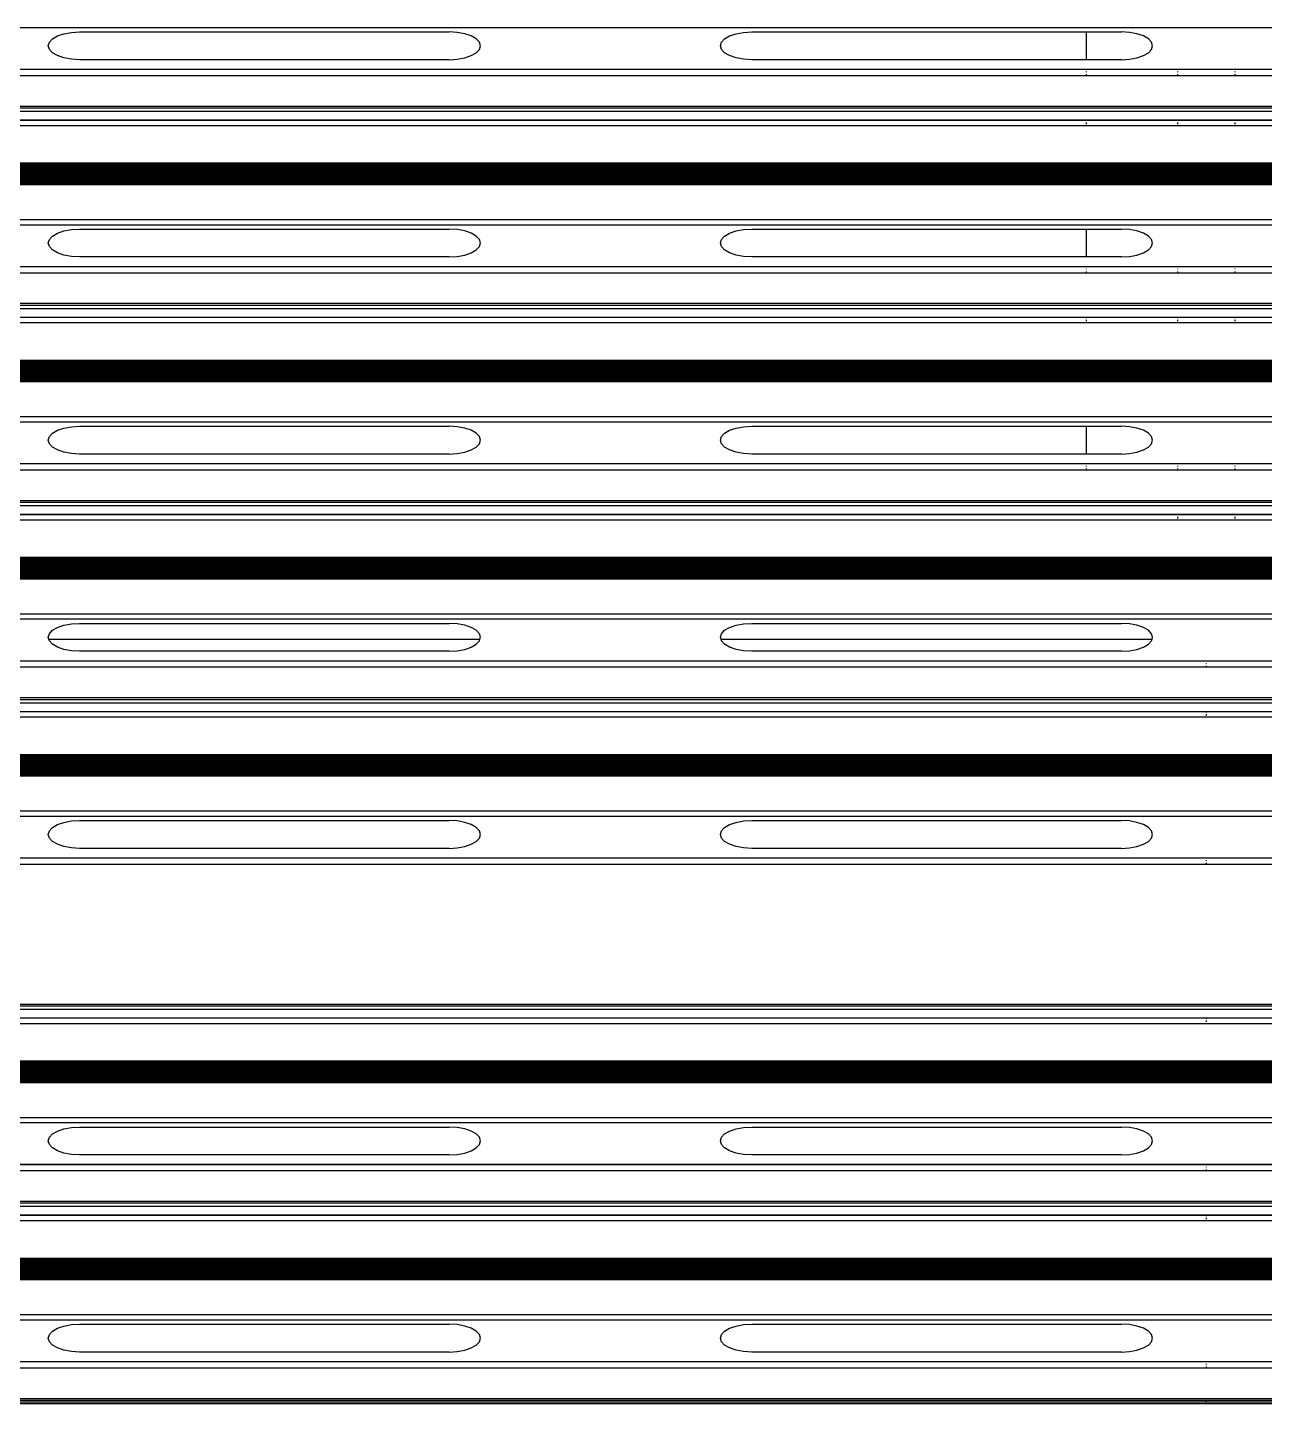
# Model space of a CAD drawing. Header units: inches. Extents: x 442278 to 842836, y -356313 to 59457.
# Drawn here: x 480616 to 481295, y 1981 to 2737 of the extents above; entities that cross this region are included whole.
import ezdxf

# ---------------------------------------------------------------- set-up
doc = ezdxf.new("R2010")
doc.units = ezdxf.units.IN
doc.header["$LTSCALE"] = 250
doc.header["$MEASUREMENT"] = 0

msp = doc.modelspace()

# ---------------------------------------------------------------- linework, layer by layer
for p, q in [((479538.53, 2736.71), (482988.53, 2736.71)), ((480636.43, 2733.29), (480640.56, 2734.05)), ((480640.56, 2734.05), (480645, 2734.31)), ((480645, 2734.31), (480847.9, 2734.31)), ((480852.33, 2734.05), (480847.9, 2734.31)), ((480856.46, 2733.29), (480852.33, 2734.05)), ((481005.34, 2733.29), (481009.47, 2734.05)), ((481009.47, 2734.05), (481013.91, 2734.31)), ((481013.91, 2734.31), (481197.67, 2734.31)), ((481197.67, 2719.01), (481197.67, 2734.31)), ((481197.67, 2734.31), (481216.81, 2734.31)), ((481221.24, 2734.05), (481216.81, 2734.31)), ((481225.37, 2733.29), (481221.24, 2734.05)), ((480627.87, 2726.66), (480628.45, 2728.64)), ((480628.45, 2724.68), (480627.87, 2726.66)), ((480628.45, 2728.64), (480630.16, 2730.49)), ((480630.16, 2730.49), (480632.88, 2732.07)), ((480632.88, 2732.07), (480636.43, 2733.29)), ((480860.01, 2732.07), (480856.46, 2733.29)), ((480862.73, 2730.49), (480860.01, 2732.07)), ((480864.44, 2728.64), (480862.73, 2730.49)), ((480865.02, 2726.66), (480864.44, 2728.64)), ((480864.44, 2724.68), (480865.02, 2726.66)), ((480996.78, 2726.66), (480997.36, 2728.64)), ((480997.36, 2724.68), (480996.78, 2726.66)), ((480997.36, 2728.64), (480999.07, 2730.49)), ((480999.07, 2730.49), (481001.8, 2732.07)), ((481001.8, 2732.07), (481005.34, 2733.29)), ((481228.92, 2732.07), (481225.37, 2733.29)), ((481231.64, 2730.49), (481228.92, 2732.07)), ((481233.35, 2728.64), (481231.64, 2730.49)), ((481233.94, 2726.66), (481233.35, 2728.64)), ((481233.35, 2724.68), (481233.94, 2726.66)), ((480630.16, 2722.84), (480628.45, 2724.68)), ((480632.88, 2721.26), (480630.16, 2722.84)), ((480636.43, 2720.04), (480632.88, 2721.26)), ((480640.56, 2719.28), (480636.43, 2720.04)), ((480645, 2719.01), (480640.56, 2719.28)), ((480847.9, 2719.01), (480645, 2719.01)), ((480847.9, 2719.01), (480852.33, 2719.28)), ((480852.33, 2719.28), (480856.46, 2720.04)), ((480856.46, 2720.04), (480860.01, 2721.26)), ((480860.01, 2721.26), (480862.73, 2722.84)), ((480862.73, 2722.84), (480864.44, 2724.68)), ((480999.07, 2722.84), (480997.36, 2724.68)), ((481001.8, 2721.26), (480999.07, 2722.84)), ((481005.34, 2720.04), (481001.8, 2721.26)), ((481009.47, 2719.28), (481005.34, 2720.04)), ((481013.91, 2719.01), (481009.47, 2719.28)), ((481197.67, 2719.01), (481013.91, 2719.01)), ((481216.81, 2719.01), (481197.67, 2719.01)), ((481216.81, 2719.01), (481221.24, 2719.28)), ((481221.24, 2719.28), (481225.37, 2720.04)), ((481225.37, 2720.04), (481228.92, 2721.26)), ((481228.92, 2721.26), (481231.64, 2722.84)), ((481231.64, 2722.84), (481233.35, 2724.68)), ((479620.08, 2713.83), (481197.67, 2713.83)), ((479620.08, 2713.76), (481197.67, 2713.76)), ((481197.67, 2713.76), (481197.67, 2713.83)), ((481197.67, 2713.83), (481247.85, 2713.83)), ((481197.67, 2713.5), (481197.67, 2713.76)), ((481197.67, 2713.76), (481247.85, 2713.76)), ((481197.67, 2712.21), (481197.67, 2712.52)), ((481247.85, 2713.76), (481247.85, 2713.83)), ((481247.85, 2713.83), (481279.22, 2713.83)), ((481247.85, 2713.5), (481247.85, 2713.76)), ((481247.85, 2713.76), (481279.22, 2713.76)), ((481247.85, 2712.21), (481247.85, 2712.52)), ((481279.22, 2713.76), (481279.22, 2713.83)), ((481279.22, 2713.83), (481329.4, 2713.83)), ((481279.22, 2713.5), (481279.22, 2713.76)), ((481279.22, 2713.76), (481329.4, 2713.76)), ((481279.22, 2712.21), (481279.22, 2712.52)), ((479620.08, 2710.36), (481197.67, 2710.36)), ((481197.67, 2710.36), (481197.67, 2711.07)), ((481197.67, 2710.36), (481247.85, 2710.36)), ((481247.85, 2710.36), (481247.85, 2711.07)), ((481247.85, 2710.36), (481279.22, 2710.36)), ((481279.22, 2710.36), (481279.22, 2711.07)), ((481279.22, 2710.36), (481329.4, 2710.36)), ((479538.53, 2693.56), (482988.53, 2693.56)), ((479538.53, 2692.61), (482988.53, 2692.61)), ((479538.53, 2690.78), (482988.53, 2690.78)), ((479538.53, 2682.95), (482988.53, 2682.95)), ((479620.08, 2686.03), (481197.67, 2686.03)), ((479620.08, 2685.94), (481197.67, 2685.94)), ((481197.67, 2685.94), (481197.67, 2686.03)), ((481197.67, 2686.03), (481247.85, 2686.03)), ((481197.67, 2685.41), (481197.67, 2685.94)), ((481197.67, 2685.94), (481247.85, 2685.94)), ((481197.67, 2683.74), (481197.67, 2684.53)), ((481247.85, 2685.94), (481247.85, 2686.03)), ((481247.85, 2686.03), (481279.22, 2686.03)), ((481247.85, 2685.41), (481247.85, 2685.94)), ((481247.85, 2685.94), (481279.22, 2685.94)), ((481247.85, 2683.74), (481247.85, 2684.53)), ((481279.22, 2685.94), (481279.22, 2686.03)), ((481279.22, 2686.03), (481329.4, 2686.03)), ((481279.22, 2685.41), (481279.22, 2685.94)), ((481279.22, 2685.94), (481329.4, 2685.94)), ((481279.22, 2683.74), (481279.22, 2684.53)), ((479538.53, 2661.18), (482988.53, 2661.18)), ((479538.53, 2660.59), (482988.53, 2660.59)), ((479538.53, 2660), (482988.53, 2660)), ((479620.08, 2662.35), (481197.67, 2662.35)), ((479620.08, 2661.81), (481197.67, 2661.81)), ((479620.08, 2661.76), (481197.67, 2661.76)), ((479620.08, 2659.41), (481197.67, 2659.41)), ((479620.08, 2658.87), (481197.67, 2658.87)), ((479620.08, 2658.82), (481197.67, 2658.82)), ((481197.67, 2661.81), (481197.67, 2662.35)), ((481197.67, 2662.35), (481247.85, 2662.35)), ((481197.67, 2661.76), (481197.67, 2661.81)), ((481197.67, 2661.81), (481247.85, 2661.81)), ((481197.67, 2661.76), (481247.85, 2661.76)), ((481197.67, 2658.87), (481197.67, 2659.41)), ((481197.67, 2659.41), (481247.85, 2659.41)), ((481197.67, 2658.82), (481197.67, 2658.87)), ((481197.67, 2658.87), (481247.85, 2658.87)), ((481197.67, 2658.82), (481247.85, 2658.82)), ((481247.85, 2661.81), (481247.85, 2662.35)), ((481247.85, 2662.35), (481279.22, 2662.35)), ((481247.85, 2661.76), (481247.85, 2661.81)), ((481247.85, 2661.81), (481279.22, 2661.81)), ((481247.85, 2661.76), (481279.22, 2661.76)), ((481247.85, 2658.87), (481247.85, 2659.41)), ((481247.85, 2659.41), (481279.22, 2659.41)), ((481247.85, 2658.82), (481247.85, 2658.87)), ((481247.85, 2658.87), (481279.22, 2658.87)), ((481247.85, 2658.82), (481279.22, 2658.82)), ((481279.22, 2661.81), (481279.22, 2662.35)), ((481279.22, 2662.35), (481329.4, 2662.35)), ((481279.22, 2661.76), (481279.22, 2661.81)), ((481279.22, 2661.81), (481329.4, 2661.81)), ((481279.22, 2661.76), (481329.4, 2661.76)), ((481279.22, 2658.87), (481279.22, 2659.41)), ((481279.22, 2659.41), (481329.4, 2659.41)), ((481279.22, 2658.82), (481279.22, 2658.87)), ((481279.22, 2658.87), (481329.4, 2658.87)), ((481279.22, 2658.82), (481329.4, 2658.82)), ((479538.53, 2658.23), (482988.53, 2658.23)), ((479538.53, 2657.65), (482988.53, 2657.65)), ((479538.53, 2657.06), (482988.53, 2657.06)), ((479538.53, 2656.47), (482988.53, 2656.47)), ((479538.53, 2655.88), (482988.53, 2655.88)), ((479538.53, 2655.29), (482988.53, 2655.29)), ((479538.53, 2653.53), (482988.53, 2653.53)), ((479538.53, 2651.76), (482988.53, 2651.76)), ((479538.53, 2651.17), (482988.53, 2651.17)), ((479620.08, 2654.7), (481197.67, 2654.7)), ((479620.08, 2654.16), (481197.67, 2654.16)), ((479620.08, 2654.11), (481197.67, 2654.11)), ((479620.08, 2652.94), (481197.67, 2652.94)), ((479620.08, 2652.4), (481197.67, 2652.4)), ((479620.08, 2652.35), (481197.67, 2652.35)), ((481197.67, 2654.16), (481197.67, 2654.7)), ((481197.67, 2654.7), (481247.85, 2654.7)), ((481197.67, 2654.11), (481197.67, 2654.16)), ((481197.67, 2654.16), (481247.85, 2654.16)), ((481197.67, 2654.11), (481247.85, 2654.11)), ((481197.67, 2652.4), (481197.67, 2652.94)), ((481197.67, 2652.94), (481247.85, 2652.94)), ((481197.67, 2652.35), (481197.67, 2652.4)), ((481197.67, 2652.4), (481247.85, 2652.4)), ((481197.67, 2652.35), (481247.85, 2652.35)), ((481247.85, 2654.16), (481247.85, 2654.7)), ((481247.85, 2654.7), (481279.22, 2654.7)), ((481247.85, 2654.11), (481247.85, 2654.16)), ((481247.85, 2654.16), (481279.22, 2654.16)), ((481247.85, 2654.11), (481279.22, 2654.11)), ((481247.85, 2652.4), (481247.85, 2652.94)), ((481247.85, 2652.94), (481279.22, 2652.94)), ((481247.85, 2652.35), (481247.85, 2652.4)), ((481247.85, 2652.4), (481279.22, 2652.4)), ((481247.85, 2652.35), (481279.22, 2652.35)), ((481279.22, 2654.16), (481279.22, 2654.7)), ((481279.22, 2654.7), (481329.4, 2654.7)), ((481279.22, 2654.11), (481279.22, 2654.16)), ((481279.22, 2654.16), (481329.4, 2654.16)), ((481279.22, 2654.11), (481329.4, 2654.11)), ((481279.22, 2652.4), (481279.22, 2652.94)), ((481279.22, 2652.94), (481329.4, 2652.94)), ((481279.22, 2652.35), (481279.22, 2652.4)), ((481279.22, 2652.4), (481329.4, 2652.4)), ((481279.22, 2652.35), (481329.4, 2652.35)), ((479538.53, 2650.58), (482988.53, 2650.58)), ((479538.53, 2631.39), (482988.53, 2631.39)), ((479538.53, 2628.49), (482988.53, 2628.49)), ((480628.45, 2620.43), (480630.16, 2622.27)), ((480630.16, 2622.27), (480632.88, 2623.86)), ((480632.88, 2623.86), (480636.43, 2625.07)), ((480636.43, 2625.07), (480640.56, 2625.84)), ((480640.56, 2625.84), (480645, 2626.1)), ((480645, 2626.1), (480847.9, 2626.1)), ((480852.33, 2625.84), (480847.9, 2626.1)), ((480856.46, 2625.07), (480852.33, 2625.84)), ((480860.01, 2623.86), (480856.46, 2625.07)), ((480862.73, 2622.27), (480860.01, 2623.86)), ((480864.44, 2620.43), (480862.73, 2622.27)), ((480997.36, 2620.43), (480999.07, 2622.27)), ((480999.07, 2622.27), (481001.8, 2623.86)), ((481001.8, 2623.86), (481005.34, 2625.07)), ((481005.34, 2625.07), (481009.47, 2625.84)), ((481009.47, 2625.84), (481013.91, 2626.1)), ((481013.91, 2626.1), (481197.67, 2626.1)), ((481197.67, 2610.8), (481197.67, 2626.1)), ((481197.67, 2626.1), (481216.81, 2626.1)), ((481221.24, 2625.84), (481216.81, 2626.1)), ((481225.37, 2625.07), (481221.24, 2625.84)), ((481228.92, 2623.86), (481225.37, 2625.07)), ((481231.64, 2622.27), (481228.92, 2623.86)), ((481233.35, 2620.43), (481231.64, 2622.27)), ((480627.87, 2618.45), (480628.45, 2620.43)), ((480628.45, 2616.47), (480627.87, 2618.45)), ((480630.16, 2614.62), (480628.45, 2616.47)), ((480632.88, 2613.04), (480630.16, 2614.62)), ((480860.01, 2613.04), (480862.73, 2614.62)), ((480862.73, 2614.62), (480864.44, 2616.47)), ((480865.02, 2618.45), (480864.44, 2620.43)), ((480864.44, 2616.47), (480865.02, 2618.45)), ((480996.78, 2618.45), (480997.36, 2620.43)), ((480997.36, 2616.47), (480996.78, 2618.45)), ((480999.07, 2614.62), (480997.36, 2616.47)), ((481001.8, 2613.04), (480999.07, 2614.62)), ((481228.92, 2613.04), (481231.64, 2614.62)), ((481231.64, 2614.62), (481233.35, 2616.47)), ((481233.94, 2618.45), (481233.35, 2620.43)), ((481233.35, 2616.47), (481233.94, 2618.45)), ((479620.08, 2605.61), (481197.67, 2605.61)), ((480636.43, 2611.82), (480632.88, 2613.04)), ((480640.56, 2611.06), (480636.43, 2611.82)), ((480645, 2610.8), (480640.56, 2611.06)), ((480847.9, 2610.8), (480645, 2610.8)), ((480847.9, 2610.8), (480852.33, 2611.06)), ((480852.33, 2611.06), (480856.46, 2611.82)), ((480856.46, 2611.82), (480860.01, 2613.04)), ((481005.34, 2611.82), (481001.8, 2613.04)), ((481009.47, 2611.06), (481005.34, 2611.82)), ((481013.91, 2610.8), (481009.47, 2611.06)), ((481197.67, 2610.8), (481013.91, 2610.8)), ((481216.81, 2610.8), (481197.67, 2610.8)), ((481197.67, 2605.54), (481197.67, 2605.61)), ((481197.67, 2605.61), (481247.85, 2605.61)), ((481216.81, 2610.8), (481221.24, 2611.06)), ((481221.24, 2611.06), (481225.37, 2611.82)), ((481225.37, 2611.82), (481228.92, 2613.04)), ((481247.85, 2605.54), (481247.85, 2605.61)), ((481247.85, 2605.61), (481279.22, 2605.61)), ((481279.22, 2605.54), (481279.22, 2605.61)), ((481279.22, 2605.61), (481329.4, 2605.61)), ((479620.08, 2605.54), (481197.67, 2605.54)), ((479620.08, 2602.15), (481197.67, 2602.15)), ((481197.67, 2605.28), (481197.67, 2605.54)), ((481197.67, 2605.54), (481247.85, 2605.54)), ((481197.67, 2603.99), (481197.67, 2604.3)), ((481197.67, 2602.15), (481197.67, 2602.85)), ((481197.67, 2602.15), (481247.85, 2602.15)), ((481247.85, 2605.28), (481247.85, 2605.54)), ((481247.85, 2605.54), (481279.22, 2605.54)), ((481247.85, 2603.99), (481247.85, 2604.3)), ((481247.85, 2602.15), (481247.85, 2602.85)), ((481247.85, 2602.15), (481279.22, 2602.15)), ((481279.22, 2605.28), (481279.22, 2605.54)), ((481279.22, 2605.54), (481329.4, 2605.54)), ((481279.22, 2603.99), (481279.22, 2604.3)), ((481279.22, 2602.15), (481279.22, 2602.85)), ((481279.22, 2602.15), (481329.4, 2602.15)), ((479538.53, 2585.34), (482988.53, 2585.34)), ((479538.53, 2584.4), (482988.53, 2584.4)), ((479538.53, 2582.56), (482988.53, 2582.56)), ((479620.08, 2577.81), (481197.67, 2577.81)), ((479620.08, 2577.72), (481197.67, 2577.72)), ((481197.67, 2577.72), (481197.67, 2577.81)), ((481197.67, 2577.81), (481247.85, 2577.81)), ((481197.67, 2577.19), (481197.67, 2577.72)), ((481197.67, 2577.72), (481247.85, 2577.72)), ((481197.67, 2575.53), (481197.67, 2576.31)), ((481247.85, 2577.72), (481247.85, 2577.81)), ((481247.85, 2577.81), (481279.22, 2577.81)), ((481247.85, 2577.19), (481247.85, 2577.72)), ((481247.85, 2577.72), (481279.22, 2577.72)), ((481247.85, 2575.53), (481247.85, 2576.31)), ((481279.22, 2577.72), (481279.22, 2577.81)), ((481279.22, 2577.81), (481329.4, 2577.81)), ((481279.22, 2577.19), (481279.22, 2577.72)), ((481279.22, 2577.72), (481329.4, 2577.72)), ((481279.22, 2575.53), (481279.22, 2576.31)), ((479538.53, 2574.73), (482988.53, 2574.73)), ((479538.53, 2552.96), (482988.53, 2552.96)), ((479620.08, 2554.14), (481197.67, 2554.14)), ((479620.08, 2553.6), (481197.67, 2553.6)), ((479620.08, 2553.55), (481197.67, 2553.55)), ((481197.67, 2553.6), (481197.67, 2554.14)), ((481197.67, 2554.14), (481247.85, 2554.14)), ((481197.67, 2553.55), (481197.67, 2553.6)), ((481197.67, 2553.6), (481247.85, 2553.6)), ((481197.67, 2553.55), (481247.85, 2553.55)), ((481247.85, 2553.6), (481247.85, 2554.14)), ((481247.85, 2554.14), (481279.22, 2554.14)), ((481247.85, 2553.55), (481247.85, 2553.6)), ((481247.85, 2553.6), (481279.22, 2553.6)), ((481247.85, 2553.55), (481279.22, 2553.55)), ((481279.22, 2553.6), (481279.22, 2554.14)), ((481279.22, 2554.14), (481329.4, 2554.14)), ((481279.22, 2553.55), (481279.22, 2553.6)), ((481279.22, 2553.6), (481329.4, 2553.6)), ((481279.22, 2553.55), (481329.4, 2553.55)), ((479538.53, 2552.37), (482988.53, 2552.37)), ((479538.53, 2551.78), (482988.53, 2551.78)), ((479538.53, 2550.02), (482988.53, 2550.02)), ((479538.53, 2549.43), (482988.53, 2549.43)), ((479538.53, 2548.84), (482988.53, 2548.84)), ((479538.53, 2548.25), (482988.53, 2548.25)), ((479538.53, 2547.66), (482988.53, 2547.66)), ((479538.53, 2547.08), (482988.53, 2547.08)), ((479538.53, 2545.31), (482988.53, 2545.31)), ((479620.08, 2551.19), (481197.67, 2551.19)), ((479620.08, 2550.66), (481197.67, 2550.66)), ((479620.08, 2550.61), (481197.67, 2550.61)), ((479620.08, 2546.49), (481197.67, 2546.49)), ((479620.08, 2545.95), (481197.67, 2545.95)), ((479620.08, 2545.9), (481197.67, 2545.9)), ((481197.67, 2550.66), (481197.67, 2551.19)), ((481197.67, 2551.19), (481247.85, 2551.19)), ((481197.67, 2550.61), (481197.67, 2550.66)), ((481197.67, 2550.66), (481247.85, 2550.66)), ((481197.67, 2550.61), (481247.85, 2550.61)), ((481197.67, 2545.95), (481197.67, 2546.49)), ((481197.67, 2546.49), (481247.85, 2546.49)), ((481197.67, 2545.9), (481197.67, 2545.95)), ((481197.67, 2545.95), (481247.85, 2545.95)), ((481197.67, 2545.9), (481247.85, 2545.9)), ((481247.85, 2550.66), (481247.85, 2551.19)), ((481247.85, 2551.19), (481279.22, 2551.19)), ((481247.85, 2550.61), (481247.85, 2550.66)), ((481247.85, 2550.66), (481279.22, 2550.66)), ((481247.85, 2550.61), (481279.22, 2550.61)), ((481247.85, 2545.95), (481247.85, 2546.49)), ((481247.85, 2546.49), (481279.22, 2546.49)), ((481247.85, 2545.9), (481247.85, 2545.95)), ((481247.85, 2545.95), (481279.22, 2545.95)), ((481247.85, 2545.9), (481279.22, 2545.9)), ((481279.22, 2550.66), (481279.22, 2551.19)), ((481279.22, 2551.19), (481329.4, 2551.19)), ((481279.22, 2550.61), (481279.22, 2550.66)), ((481279.22, 2550.66), (481329.4, 2550.66)), ((481279.22, 2550.61), (481329.4, 2550.61)), ((481279.22, 2545.95), (481279.22, 2546.49)), ((481279.22, 2546.49), (481329.4, 2546.49)), ((481279.22, 2545.9), (481279.22, 2545.95)), ((481279.22, 2545.95), (481329.4, 2545.95)), ((481279.22, 2545.9), (481329.4, 2545.9)), ((479538.53, 2543.54), (482988.53, 2543.54)), ((479538.53, 2542.96), (482988.53, 2542.96)), ((479538.53, 2542.37), (482988.53, 2542.37)), ((479620.08, 2544.72), (481197.67, 2544.72)), ((479620.08, 2544.18), (481197.67, 2544.18)), ((479620.08, 2544.13), (481197.67, 2544.13)), ((481197.67, 2544.18), (481197.67, 2544.72)), ((481197.67, 2544.72), (481247.85, 2544.72)), ((481197.67, 2544.13), (481197.67, 2544.18)), ((481197.67, 2544.18), (481247.85, 2544.18)), ((481197.67, 2544.13), (481247.85, 2544.13)), ((481247.85, 2544.18), (481247.85, 2544.72)), ((481247.85, 2544.72), (481279.22, 2544.72)), ((481247.85, 2544.13), (481247.85, 2544.18)), ((481247.85, 2544.18), (481279.22, 2544.18)), ((481247.85, 2544.13), (481279.22, 2544.13)), ((481279.22, 2544.18), (481279.22, 2544.72)), ((481279.22, 2544.72), (481329.4, 2544.72)), ((481279.22, 2544.13), (481279.22, 2544.18)), ((481279.22, 2544.18), (481329.4, 2544.18)), ((481279.22, 2544.13), (481329.4, 2544.13)), ((479538.53, 2523.17), (482988.53, 2523.17)), ((479538.53, 2520.28), (482988.53, 2520.28)), ((480630.16, 2514.06), (480632.88, 2515.64)), ((480632.88, 2515.64), (480636.43, 2516.86)), ((480636.43, 2516.86), (480640.56, 2517.62)), ((480640.56, 2517.62), (480645, 2517.88)), ((480645, 2517.88), (480847.9, 2517.88)), ((480852.33, 2517.62), (480847.9, 2517.88)), ((480856.46, 2516.86), (480852.33, 2517.62)), ((480860.01, 2515.64), (480856.46, 2516.86)), ((480862.73, 2514.06), (480860.01, 2515.64)), ((480999.07, 2514.06), (481001.8, 2515.64)), ((481001.8, 2515.64), (481005.34, 2516.86)), ((481005.34, 2516.86), (481009.47, 2517.62)), ((481009.47, 2517.62), (481013.91, 2517.88)), ((481013.91, 2517.88), (481197.67, 2517.88)), ((481197.67, 2502.58), (481197.67, 2517.88)), ((481197.67, 2517.88), (481216.81, 2517.88)), ((481221.24, 2517.62), (481216.81, 2517.88)), ((481225.37, 2516.86), (481221.24, 2517.62)), ((481228.92, 2515.64), (481225.37, 2516.86)), ((481231.64, 2514.06), (481228.92, 2515.64)), ((480627.87, 2510.23), (480628.45, 2512.21)), ((480628.45, 2508.25), (480627.87, 2510.23)), ((480628.45, 2512.21), (480630.16, 2514.06)), ((480630.16, 2506.41), (480628.45, 2508.25)), ((480864.44, 2512.21), (480862.73, 2514.06)), ((480862.73, 2506.41), (480864.44, 2508.25)), ((480865.02, 2510.23), (480864.44, 2512.21)), ((480864.44, 2508.25), (480865.02, 2510.23)), ((480996.78, 2510.23), (480997.36, 2512.21)), ((480997.36, 2508.25), (480996.78, 2510.23)), ((480997.36, 2512.21), (480999.07, 2514.06)), ((480999.07, 2506.41), (480997.36, 2508.25)), ((481233.35, 2512.21), (481231.64, 2514.06)), ((481231.64, 2506.41), (481233.35, 2508.25)), ((481233.94, 2510.23), (481233.35, 2512.21)), ((481233.35, 2508.25), (481233.94, 2510.23)), ((480632.88, 2504.82), (480630.16, 2506.41)), ((480636.43, 2503.61), (480632.88, 2504.82)), ((480640.56, 2502.84), (480636.43, 2503.61)), ((480645, 2502.58), (480640.56, 2502.84)), ((480847.9, 2502.58), (480645, 2502.58)), ((480847.9, 2502.58), (480852.33, 2502.84)), ((480852.33, 2502.84), (480856.46, 2503.61)), ((480856.46, 2503.61), (480860.01, 2504.82)), ((480860.01, 2504.82), (480862.73, 2506.41)), ((481001.8, 2504.82), (480999.07, 2506.41)), ((481005.34, 2503.61), (481001.8, 2504.82)), ((481009.47, 2502.84), (481005.34, 2503.61)), ((481013.91, 2502.58), (481009.47, 2502.84)), ((481197.67, 2502.58), (481013.91, 2502.58)), ((481216.81, 2502.58), (481197.67, 2502.58)), ((481216.81, 2502.58), (481221.24, 2502.84)), ((481221.24, 2502.84), (481225.37, 2503.61)), ((481225.37, 2503.61), (481228.92, 2504.82)), ((481228.92, 2504.82), (481231.64, 2506.41)), ((479620.08, 2497.4), (481197.67, 2497.4)), ((479620.08, 2497.32), (481197.67, 2497.32)), ((479620.08, 2493.93), (481197.67, 2493.93)), ((481197.67, 2497.32), (481197.67, 2497.4)), ((481197.67, 2497.4), (481247.85, 2497.4)), ((481197.67, 2497.06), (481197.67, 2497.32)), ((481197.67, 2497.32), (481247.85, 2497.32)), ((481197.67, 2495.77), (481197.67, 2496.09)), ((481197.67, 2493.93), (481197.67, 2494.63)), ((481197.67, 2493.93), (481247.85, 2493.93)), ((481247.85, 2497.32), (481247.85, 2497.4)), ((481247.85, 2497.4), (481279.22, 2497.4)), ((481247.85, 2497.06), (481247.85, 2497.32)), ((481247.85, 2497.32), (481279.22, 2497.32)), ((481247.85, 2495.77), (481247.85, 2496.09)), ((481247.85, 2493.93), (481247.85, 2494.63)), ((481247.85, 2493.93), (481279.22, 2493.93)), ((481279.22, 2497.32), (481279.22, 2497.4)), ((481279.22, 2497.4), (481329.4, 2497.4)), ((481279.22, 2497.06), (481279.22, 2497.32)), ((481279.22, 2497.32), (481329.4, 2497.32)), ((481279.22, 2495.77), (481279.22, 2496.09)), ((481279.22, 2493.93), (481279.22, 2494.63)), ((481279.22, 2493.93), (481329.4, 2493.93)), ((479538.53, 2477.13), (482988.53, 2477.13)), ((479538.53, 2476.18), (482988.53, 2476.18)), ((479538.53, 2474.34), (482988.53, 2474.34)), ((479538.53, 2466.51), (482988.53, 2466.51)), ((479569.9, 2469.59), (481247.85, 2469.59)), ((479569.9, 2469.5), (481247.85, 2469.5)), ((481247.85, 2469.5), (481247.85, 2469.59)), ((481247.85, 2469.59), (481279.22, 2469.59)), ((481247.85, 2468.98), (481247.85, 2469.5)), ((481247.85, 2469.5), (481279.22, 2469.5)), ((481247.85, 2467.31), (481247.85, 2468.09)), ((481279.22, 2469.5), (481279.22, 2469.59)), ((481279.22, 2469.59), (482957.17, 2469.59)), ((481279.22, 2468.98), (481279.22, 2469.5)), ((481279.22, 2469.5), (482957.17, 2469.5)), ((481279.22, 2467.31), (481279.22, 2468.09)), ((479538.53, 2444.74), (482988.53, 2444.74)), ((479538.53, 2444.15), (482988.53, 2444.15)), ((479538.53, 2443.57), (482988.53, 2443.57)), ((479538.53, 2441.8), (482988.53, 2441.8)), ((479538.53, 2441.21), (482988.53, 2441.21)), ((479538.53, 2440.62), (482988.53, 2440.62)), ((479538.53, 2440.04), (482988.53, 2440.04)), ((479538.53, 2439.45), (482988.53, 2439.45)), ((479569.9, 2445.92), (481247.85, 2445.92)), ((479569.9, 2445.38), (481247.85, 2445.38)), ((479569.9, 2445.33), (481247.85, 2445.33)), ((479569.9, 2442.98), (481247.85, 2442.98)), ((479569.9, 2442.44), (481247.85, 2442.44)), ((479569.9, 2442.39), (481247.85, 2442.39)), ((481247.85, 2445.38), (481247.85, 2445.92)), ((481247.85, 2445.92), (481279.22, 2445.92)), ((481247.85, 2445.33), (481247.85, 2445.38)), ((481247.85, 2445.38), (481279.22, 2445.38)), ((481247.85, 2445.33), (481279.22, 2445.33)), ((481247.85, 2442.44), (481247.85, 2442.98)), ((481247.85, 2442.98), (481279.22, 2442.98)), ((481247.85, 2442.39), (481247.85, 2442.44)), ((481247.85, 2442.44), (481279.22, 2442.44)), ((481247.85, 2442.39), (481279.22, 2442.39)), ((481279.22, 2445.38), (481279.22, 2445.92)), ((481279.22, 2445.92), (482957.17, 2445.92)), ((481279.22, 2445.33), (481279.22, 2445.38)), ((481279.22, 2445.38), (482957.17, 2445.38)), ((481279.22, 2445.33), (482957.17, 2445.33)), ((481279.22, 2442.44), (481279.22, 2442.98)), ((481279.22, 2442.98), (482957.17, 2442.98)), ((481279.22, 2442.39), (481279.22, 2442.44)), ((481279.22, 2442.44), (482957.17, 2442.44)), ((481279.22, 2442.39), (482957.17, 2442.39)), ((479538.53, 2438.86), (482988.53, 2438.86)), ((479538.53, 2437.09), (482988.53, 2437.09)), ((479538.53, 2435.33), (482988.53, 2435.33)), ((479538.53, 2434.74), (482988.53, 2434.74)), ((479538.53, 2434.15), (482988.53, 2434.15)), ((479569.9, 2438.27), (481247.85, 2438.27)), ((479569.9, 2437.73), (481247.85, 2437.73)), ((479569.9, 2437.68), (481247.85, 2437.68)), ((479569.9, 2436.5), (481247.85, 2436.5)), ((479569.9, 2435.97), (481247.85, 2435.97)), ((479569.9, 2435.92), (481247.85, 2435.92)), ((481247.85, 2437.73), (481247.85, 2438.27)), ((481247.85, 2438.27), (481279.22, 2438.27)), ((481247.85, 2437.68), (481247.85, 2437.73)), ((481247.85, 2437.73), (481279.22, 2437.73)), ((481247.85, 2437.68), (481279.22, 2437.68)), ((481247.85, 2435.97), (481247.85, 2436.5)), ((481247.85, 2436.5), (481279.22, 2436.5)), ((481247.85, 2435.92), (481247.85, 2435.97)), ((481247.85, 2435.97), (481279.22, 2435.97)), ((481247.85, 2435.92), (481279.22, 2435.92)), ((481279.22, 2437.73), (481279.22, 2438.27)), ((481279.22, 2438.27), (482957.17, 2438.27)), ((481279.22, 2437.68), (481279.22, 2437.73)), ((481279.22, 2437.73), (482957.17, 2437.73)), ((481279.22, 2437.68), (482957.17, 2437.68)), ((481279.22, 2435.97), (481279.22, 2436.5)), ((481279.22, 2436.5), (482957.17, 2436.5)), ((481279.22, 2435.92), (481279.22, 2435.97)), ((481279.22, 2435.97), (482957.17, 2435.97)), ((481279.22, 2435.92), (482957.17, 2435.92)), ((479538.53, 2414.95), (482988.53, 2414.95)), ((479538.53, 2412.06), (482988.53, 2412.06)), ((480636.43, 2408.64), (480640.56, 2409.4)), ((480640.56, 2409.4), (480645, 2409.67)), ((480645, 2409.67), (480847.9, 2409.67)), ((480852.33, 2409.4), (480847.9, 2409.67)), ((480856.46, 2408.64), (480852.33, 2409.4)), ((481005.34, 2408.64), (481009.47, 2409.4)), ((481009.47, 2409.4), (481013.91, 2409.67)), ((481013.91, 2409.67), (481216.81, 2409.67)), ((481221.24, 2409.4), (481216.81, 2409.67)), ((481225.37, 2408.64), (481221.24, 2409.4)), ((480627.87, 2402.02), (480628.45, 2404)), ((480628.19, 2400.92), (480627.87, 2402.02)), ((480628.45, 2404), (480630.16, 2405.84)), ((480630.16, 2405.84), (480632.88, 2407.42)), ((480632.88, 2407.42), (480636.43, 2408.64)), ((480860.01, 2407.42), (480856.46, 2408.64)), ((480862.73, 2405.84), (480860.01, 2407.42)), ((480864.44, 2404), (480862.73, 2405.84)), ((480865.02, 2402.02), (480864.44, 2404)), ((480864.7, 2400.92), (480865.02, 2402.02)), ((480996.78, 2402.02), (480997.36, 2404)), ((480997.1, 2400.92), (480996.78, 2402.02)), ((480997.36, 2404), (480999.07, 2405.84)), ((480999.07, 2405.84), (481001.8, 2407.42)), ((481001.8, 2407.42), (481005.34, 2408.64)), ((481228.92, 2407.42), (481225.37, 2408.64)), ((481231.64, 2405.84), (481228.92, 2407.42)), ((481233.35, 2404), (481231.64, 2405.84)), ((481233.94, 2402.02), (481233.35, 2404)), ((481233.61, 2400.92), (481233.94, 2402.02)), ((480628.19, 2400.92), (480864.7, 2400.92)), ((480628.45, 2400.04), (480628.19, 2400.92)), ((480630.16, 2398.19), (480628.45, 2400.04)), ((480632.88, 2396.61), (480630.16, 2398.19)), ((480636.43, 2395.39), (480632.88, 2396.61)), ((480640.56, 2394.63), (480636.43, 2395.39)), ((480645, 2394.37), (480640.56, 2394.63)), ((480847.9, 2394.37), (480645, 2394.37)), ((480847.9, 2394.37), (480852.33, 2394.63)), ((480852.33, 2394.63), (480856.46, 2395.39)), ((480856.46, 2395.39), (480860.01, 2396.61)), ((480860.01, 2396.61), (480862.73, 2398.19)), ((480862.73, 2398.19), (480864.44, 2400.04)), ((480864.44, 2400.04), (480864.7, 2400.92)), ((480997.1, 2400.92), (481233.61, 2400.92)), ((480997.36, 2400.04), (480997.1, 2400.92)), ((480999.07, 2398.19), (480997.36, 2400.04)), ((481001.8, 2396.61), (480999.07, 2398.19)), ((481005.34, 2395.39), (481001.8, 2396.61)), ((481009.47, 2394.63), (481005.34, 2395.39)), ((481013.91, 2394.37), (481009.47, 2394.63)), ((481216.81, 2394.37), (481013.91, 2394.37)), ((481216.81, 2394.37), (481221.24, 2394.63)), ((481221.24, 2394.63), (481225.37, 2395.39)), ((481225.37, 2395.39), (481228.92, 2396.61)), ((481228.92, 2396.61), (481231.64, 2398.19)), ((481231.64, 2398.19), (481233.35, 2400.04)), ((481233.35, 2400.04), (481233.61, 2400.92)), ((480259.9, 2389.18), (481263.53, 2389.18)), ((480259.9, 2389.11), (481263.53, 2389.11)), ((481263.53, 2389.11), (481263.53, 2389.18)), ((481263.53, 2389.18), (482267.17, 2389.18)), ((481263.53, 2388.85), (481263.53, 2389.11)), ((481263.53, 2389.11), (482267.17, 2389.11)), ((481263.53, 2387.56), (481263.53, 2387.87)), ((480259.9, 2385.72), (481263.53, 2385.72)), ((481263.53, 2385.72), (481263.53, 2386.42)), ((481263.53, 2385.72), (482267.17, 2385.72)), ((479538.53, 2368.91), (482988.53, 2368.91)), ((479538.53, 2367.96), (482988.53, 2367.96)), ((479538.53, 2366.13), (482988.53, 2366.13)), ((479538.53, 2358.3), (482988.53, 2358.3)), ((480259.9, 2361.38), (481263.53, 2361.38)), ((480259.9, 2361.29), (481263.53, 2361.29)), ((481263.53, 2361.29), (481263.53, 2361.38)), ((481263.53, 2361.38), (482267.17, 2361.38)), ((481263.53, 2360.76), (481263.53, 2361.29)), ((481263.53, 2361.29), (482267.17, 2361.29)), ((481263.53, 2359.09), (481263.53, 2359.88)), ((479538.53, 2336.53), (482988.53, 2336.53)), ((479538.53, 2335.94), (482988.53, 2335.94)), ((479538.53, 2335.35), (482988.53, 2335.35)), ((480259.9, 2337.7), (481263.53, 2337.7)), ((480259.9, 2337.17), (481263.53, 2337.17)), ((480259.9, 2337.12), (481263.53, 2337.12)), ((480259.9, 2334.76), (481263.53, 2334.76)), ((480259.9, 2334.22), (481263.53, 2334.22)), ((480259.9, 2334.17), (481263.53, 2334.17)), ((481263.53, 2337.17), (481263.53, 2337.7)), ((481263.53, 2337.7), (482267.17, 2337.7)), ((481263.53, 2337.12), (481263.53, 2337.17)), ((481263.53, 2337.17), (482267.17, 2337.17)), ((481263.53, 2337.12), (482267.17, 2337.12)), ((481263.53, 2334.22), (481263.53, 2334.76)), ((481263.53, 2334.76), (482267.17, 2334.76)), ((481263.53, 2334.17), (481263.53, 2334.22)), ((481263.53, 2334.22), (482267.17, 2334.22)), ((481263.53, 2334.17), (482267.17, 2334.17)), ((479538.53, 2333.58), (482988.53, 2333.58)), ((479538.53, 2333), (482988.53, 2333)), ((479538.53, 2332.41), (482988.53, 2332.41)), ((479538.53, 2331.82), (482988.53, 2331.82)), ((479538.53, 2331.23), (482988.53, 2331.23)), ((479538.53, 2330.64), (482988.53, 2330.64)), ((479538.53, 2328.88), (482988.53, 2328.88)), ((479538.53, 2327.11), (482988.53, 2327.11)), ((479538.53, 2326.52), (482988.53, 2326.52)), ((480259.9, 2330.05), (481263.53, 2330.05)), ((480259.9, 2329.52), (481263.53, 2329.52)), ((480259.9, 2329.47), (481263.53, 2329.47)), ((480259.9, 2328.29), (481263.53, 2328.29)), ((480259.9, 2327.75), (481263.53, 2327.75)), ((480259.9, 2327.7), (481263.53, 2327.7)), ((481263.53, 2329.52), (481263.53, 2330.05)), ((481263.53, 2330.05), (482267.17, 2330.05)), ((481263.53, 2329.47), (481263.53, 2329.52)), ((481263.53, 2329.52), (482267.17, 2329.52)), ((481263.53, 2329.47), (482267.17, 2329.47)), ((481263.53, 2327.75), (481263.53, 2328.29)), ((481263.53, 2328.29), (482267.17, 2328.29)), ((481263.53, 2327.7), (481263.53, 2327.75)), ((481263.53, 2327.75), (482267.17, 2327.75)), ((481263.53, 2327.7), (482267.17, 2327.7)), ((479538.53, 2325.93), (482988.53, 2325.93)), ((479538.53, 2306.74), (482988.53, 2306.74)), ((479538.53, 2303.84), (482988.53, 2303.84)), ((480628.45, 2295.78), (480630.16, 2297.62)), ((480630.16, 2297.62), (480632.88, 2299.21)), ((480632.88, 2299.21), (480636.43, 2300.42)), ((480636.43, 2300.42), (480640.56, 2301.19)), ((480640.56, 2301.19), (480645, 2301.45)), ((480645, 2301.45), (480847.9, 2301.45)), ((480852.33, 2301.19), (480847.9, 2301.45)), ((480856.46, 2300.42), (480852.33, 2301.19)), ((480860.01, 2299.21), (480856.46, 2300.42)), ((480862.73, 2297.62), (480860.01, 2299.21)), ((480864.44, 2295.78), (480862.73, 2297.62)), ((480997.36, 2295.78), (480999.07, 2297.62)), ((480999.07, 2297.62), (481001.8, 2299.21)), ((481001.8, 2299.21), (481005.34, 2300.42)), ((481005.34, 2300.42), (481009.47, 2301.19)), ((481009.47, 2301.19), (481013.91, 2301.45)), ((481013.91, 2301.45), (481216.81, 2301.45)), ((481221.24, 2301.19), (481216.81, 2301.45)), ((481225.37, 2300.42), (481221.24, 2301.19)), ((481228.92, 2299.21), (481225.37, 2300.42)), ((481231.64, 2297.62), (481228.92, 2299.21)), ((481233.35, 2295.78), (481231.64, 2297.62)), ((480627.87, 2293.8), (480628.45, 2295.78)), ((480628.45, 2291.82), (480627.87, 2293.8)), ((480630.16, 2289.97), (480628.45, 2291.82)), ((480632.88, 2288.39), (480630.16, 2289.97)), ((480636.43, 2287.17), (480632.88, 2288.39)), ((480856.46, 2287.17), (480860.01, 2288.39)), ((480860.01, 2288.39), (480862.73, 2289.97)), ((480862.73, 2289.97), (480864.44, 2291.82)), ((480865.02, 2293.8), (480864.44, 2295.78)), ((480864.44, 2291.82), (480865.02, 2293.8)), ((480996.78, 2293.8), (480997.36, 2295.78)), ((480997.36, 2291.82), (480996.78, 2293.8)), ((480999.07, 2289.97), (480997.36, 2291.82)), ((481001.8, 2288.39), (480999.07, 2289.97)), ((481005.34, 2287.17), (481001.8, 2288.39)), ((481225.37, 2287.17), (481228.92, 2288.39)), ((481228.92, 2288.39), (481231.64, 2289.97)), ((481231.64, 2289.97), (481233.35, 2291.82)), ((481233.94, 2293.8), (481233.35, 2295.78)), ((481233.35, 2291.82), (481233.94, 2293.8)), ((480259.9, 2280.96), (481263.53, 2280.96)), ((480259.9, 2280.89), (481263.53, 2280.89)), ((480640.56, 2286.41), (480636.43, 2287.17)), ((480645, 2286.15), (480640.56, 2286.41)), ((480847.9, 2286.15), (480645, 2286.15)), ((480847.9, 2286.15), (480852.33, 2286.41)), ((480852.33, 2286.41), (480856.46, 2287.17)), ((481009.47, 2286.41), (481005.34, 2287.17)), ((481013.91, 2286.15), (481009.47, 2286.41)), ((481216.81, 2286.15), (481013.91, 2286.15)), ((481216.81, 2286.15), (481221.24, 2286.41)), ((481221.24, 2286.41), (481225.37, 2287.17)), ((481263.53, 2280.89), (481263.53, 2280.96)), ((481263.53, 2280.96), (482267.17, 2280.96)), ((481263.53, 2280.63), (481263.53, 2280.89)), ((481263.53, 2280.89), (482267.17, 2280.89)), ((480259.9, 2277.5), (481263.53, 2277.5)), ((481263.53, 2279.34), (481263.53, 2279.65)), ((481263.53, 2277.5), (481263.53, 2278.2)), ((481263.53, 2277.5), (482267.17, 2277.5)), ((479538.53, 2200.69), (482988.53, 2200.69)), ((479538.53, 2199.75), (482988.53, 2199.75)), ((479538.53, 2197.91), (482988.53, 2197.91)), ((480259.9, 2193.16), (481263.53, 2193.16)), ((480259.9, 2193.07), (481263.53, 2193.07)), ((481263.53, 2193.07), (481263.53, 2193.16)), ((481263.53, 2193.16), (482267.17, 2193.16)), ((481263.53, 2192.54), (481263.53, 2193.07)), ((481263.53, 2193.07), (482267.17, 2193.07)), ((481263.53, 2190.88), (481263.53, 2191.66)), ((479538.53, 2190.08), (482988.53, 2190.08)), ((479538.53, 2168.31), (482988.53, 2168.31)), ((479538.53, 2167.72), (482988.53, 2167.72)), ((480259.9, 2169.49), (481263.53, 2169.49)), ((480259.9, 2168.95), (481263.53, 2168.95)), ((480259.9, 2168.9), (481263.53, 2168.9)), ((481263.53, 2168.95), (481263.53, 2169.49)), ((481263.53, 2169.49), (482267.17, 2169.49)), ((481263.53, 2168.9), (481263.53, 2168.95)), ((481263.53, 2168.95), (482267.17, 2168.95)), ((481263.53, 2168.9), (482267.17, 2168.9)), ((479538.53, 2167.13), (482988.53, 2167.13)), ((479538.53, 2165.37), (482988.53, 2165.37)), ((479538.53, 2164.78), (482988.53, 2164.78)), ((479538.53, 2164.19), (482988.53, 2164.19)), ((479538.53, 2163.6), (482988.53, 2163.6)), ((479538.53, 2163.01), (482988.53, 2163.01)), ((479538.53, 2162.43), (482988.53, 2162.43)), ((479538.53, 2160.66), (482988.53, 2160.66)), ((480259.9, 2166.55), (481263.53, 2166.55)), ((480259.9, 2166.01), (481263.53, 2166.01)), ((480259.9, 2165.96), (481263.53, 2165.96)), ((480259.9, 2161.84), (481263.53, 2161.84)), ((480259.9, 2161.3), (481263.53, 2161.3)), ((480259.9, 2161.25), (481263.53, 2161.25)), ((480259.9, 2160.07), (481263.53, 2160.07)), ((481263.53, 2166.01), (481263.53, 2166.55)), ((481263.53, 2166.55), (482267.17, 2166.55)), ((481263.53, 2165.96), (481263.53, 2166.01)), ((481263.53, 2166.01), (482267.17, 2166.01)), ((481263.53, 2165.96), (482267.17, 2165.96)), ((481263.53, 2161.3), (481263.53, 2161.84)), ((481263.53, 2161.84), (482267.17, 2161.84)), ((481263.53, 2161.25), (481263.53, 2161.3)), ((481263.53, 2161.3), (482267.17, 2161.3)), ((481263.53, 2161.25), (482267.17, 2161.25)), ((481263.53, 2159.53), (481263.53, 2160.07)), ((481263.53, 2160.07), (482267.17, 2160.07)), ((479538.53, 2158.9), (482988.53, 2158.9)), ((479538.53, 2158.31), (482988.53, 2158.31)), ((479538.53, 2157.72), (482988.53, 2157.72)), ((480259.9, 2159.53), (481263.53, 2159.53)), ((480259.9, 2159.48), (481263.53, 2159.48)), ((481263.53, 2159.48), (481263.53, 2159.53)), ((481263.53, 2159.53), (482267.17, 2159.53)), ((481263.53, 2159.48), (482267.17, 2159.48)), ((479538.53, 2138.52), (482988.53, 2138.52)), ((479538.53, 2135.63), (482988.53, 2135.63)), ((480630.16, 2129.41), (480632.88, 2130.99)), ((480632.88, 2130.99), (480636.43, 2132.21)), ((480636.43, 2132.21), (480640.56, 2132.97)), ((480640.56, 2132.97), (480645, 2133.23)), ((480645, 2133.23), (480847.9, 2133.23)), ((480852.33, 2132.97), (480847.9, 2133.23)), ((480856.46, 2132.21), (480852.33, 2132.97)), ((480860.01, 2130.99), (480856.46, 2132.21)), ((480862.73, 2129.41), (480860.01, 2130.99)), ((480999.07, 2129.41), (481001.8, 2130.99)), ((481001.8, 2130.99), (481005.34, 2132.21)), ((481005.34, 2132.21), (481009.47, 2132.97)), ((481009.47, 2132.97), (481013.91, 2133.23)), ((481013.91, 2133.23), (481216.81, 2133.23)), ((481221.24, 2132.97), (481216.81, 2133.23)), ((481225.37, 2132.21), (481221.24, 2132.97)), ((481228.92, 2130.99), (481225.37, 2132.21)), ((481231.64, 2129.41), (481228.92, 2130.99)), ((480627.87, 2125.58), (480628.45, 2127.56)), ((480628.45, 2123.6), (480627.87, 2125.58)), ((480628.45, 2127.56), (480630.16, 2129.41)), ((480630.16, 2121.76), (480628.45, 2123.6)), ((480864.44, 2127.56), (480862.73, 2129.41)), ((480862.73, 2121.76), (480864.44, 2123.6)), ((480865.02, 2125.58), (480864.44, 2127.56)), ((480864.44, 2123.6), (480865.02, 2125.58)), ((480996.78, 2125.58), (480997.36, 2127.56)), ((480997.36, 2123.6), (480996.78, 2125.58)), ((480997.36, 2127.56), (480999.07, 2129.41)), ((480999.07, 2121.76), (480997.36, 2123.6)), ((481233.35, 2127.56), (481231.64, 2129.41)), ((481231.64, 2121.76), (481233.35, 2123.6)), ((481233.94, 2125.58), (481233.35, 2127.56)), ((481233.35, 2123.6), (481233.94, 2125.58)), ((480632.88, 2120.17), (480630.16, 2121.76)), ((480636.43, 2118.96), (480632.88, 2120.17)), ((480640.56, 2118.19), (480636.43, 2118.96)), ((480645, 2117.93), (480640.56, 2118.19)), ((480847.9, 2117.93), (480645, 2117.93)), ((480847.9, 2117.93), (480852.33, 2118.19)), ((480852.33, 2118.19), (480856.46, 2118.96)), ((480856.46, 2118.96), (480860.01, 2120.17)), ((480860.01, 2120.17), (480862.73, 2121.76)), ((481001.8, 2120.17), (480999.07, 2121.76)), ((481005.34, 2118.96), (481001.8, 2120.17)), ((481009.47, 2118.19), (481005.34, 2118.96)), ((481013.91, 2117.93), (481009.47, 2118.19)), ((481216.81, 2117.93), (481013.91, 2117.93)), ((481216.81, 2117.93), (481221.24, 2118.19)), ((481221.24, 2118.19), (481225.37, 2118.96)), ((481225.37, 2118.96), (481228.92, 2120.17)), ((481228.92, 2120.17), (481231.64, 2121.76)), ((480259.9, 2112.75), (481263.53, 2112.75)), ((480259.9, 2112.68), (481263.53, 2112.68)), ((480259.9, 2109.28), (481263.53, 2109.28)), ((481263.53, 2112.68), (481263.53, 2112.75)), ((481263.53, 2112.75), (482267.17, 2112.75)), ((481263.53, 2112.41), (481263.53, 2112.68)), ((481263.53, 2112.68), (482267.17, 2112.68)), ((481263.53, 2111.12), (481263.53, 2111.44)), ((481263.53, 2109.28), (481263.53, 2109.98)), ((481263.53, 2109.28), (482267.17, 2109.28)), ((479538.53, 2092.48), (482988.53, 2092.48)), ((479538.53, 2091.53), (482988.53, 2091.53)), ((479538.53, 2089.69), (482988.53, 2089.69)), ((480259.9, 2084.95), (481263.53, 2084.95)), ((480259.9, 2084.85), (481263.53, 2084.85)), ((481263.53, 2084.85), (481263.53, 2084.95)), ((481263.53, 2084.95), (482267.17, 2084.95)), ((481263.53, 2084.33), (481263.53, 2084.85)), ((481263.53, 2084.85), (482267.17, 2084.85)), ((479538.53, 2081.86), (482988.53, 2081.86)), ((481263.53, 2082.66), (481263.53, 2083.44)), ((479538.53, 2060.09), (482988.53, 2060.09)), ((479538.53, 2059.51), (482988.53, 2059.51)), ((479538.53, 2058.92), (482988.53, 2058.92)), ((479538.53, 2057.15), (482988.53, 2057.15)), ((479538.53, 2056.56), (482988.53, 2056.56)), ((479538.53, 2055.97), (482988.53, 2055.97)), ((479538.53, 2055.39), (482988.53, 2055.39)), ((479538.53, 2054.8), (482988.53, 2054.8)), ((480259.9, 2061.27), (481263.53, 2061.27)), ((480259.9, 2060.73), (481263.53, 2060.73)), ((480259.9, 2060.68), (481263.53, 2060.68)), ((480259.9, 2058.33), (481263.53, 2058.33)), ((480259.9, 2057.79), (481263.53, 2057.79)), ((480259.9, 2057.74), (481263.53, 2057.74)), ((481263.53, 2060.73), (481263.53, 2061.27)), ((481263.53, 2061.27), (482267.17, 2061.27)), ((481263.53, 2060.68), (481263.53, 2060.73)), ((481263.53, 2060.73), (482267.17, 2060.73)), ((481263.53, 2060.68), (482267.17, 2060.68)), ((481263.53, 2057.79), (481263.53, 2058.33)), ((481263.53, 2058.33), (482267.17, 2058.33)), ((481263.53, 2057.74), (481263.53, 2057.79)), ((481263.53, 2057.79), (482267.17, 2057.79)), ((481263.53, 2057.74), (482267.17, 2057.74)), ((479538.53, 2054.21), (482988.53, 2054.21)), ((479538.53, 2052.44), (482988.53, 2052.44)), ((479538.53, 2050.68), (482988.53, 2050.68)), ((479538.53, 2050.09), (482988.53, 2050.09)), ((479538.53, 2049.5), (482988.53, 2049.5)), ((480259.9, 2053.62), (481263.53, 2053.62)), ((480259.9, 2053.08), (481263.53, 2053.08)), ((480259.9, 2053.03), (481263.53, 2053.03)), ((480259.9, 2051.86), (481263.53, 2051.86)), ((480259.9, 2051.32), (481263.53, 2051.32)), ((480259.9, 2051.27), (481263.53, 2051.27)), ((481263.53, 2053.08), (481263.53, 2053.62)), ((481263.53, 2053.62), (482267.17, 2053.62)), ((481263.53, 2053.03), (481263.53, 2053.08)), ((481263.53, 2053.08), (482267.17, 2053.08)), ((481263.53, 2053.03), (482267.17, 2053.03)), ((481263.53, 2051.32), (481263.53, 2051.86)), ((481263.53, 2051.86), (482267.17, 2051.86)), ((481263.53, 2051.27), (481263.53, 2051.32)), ((481263.53, 2051.32), (482267.17, 2051.32)), ((481263.53, 2051.27), (482267.17, 2051.27)), ((479538.53, 2030.31), (482988.53, 2030.31)), ((479538.53, 2027.41), (482988.53, 2027.41)), ((480636.43, 2023.99), (480640.56, 2024.76)), ((480640.56, 2024.76), (480645, 2025.02)), ((480645, 2025.02), (480847.9, 2025.02)), ((480852.33, 2024.76), (480847.9, 2025.02)), ((480856.46, 2023.99), (480852.33, 2024.76)), ((481005.34, 2023.99), (481009.47, 2024.76)), ((481009.47, 2024.76), (481013.91, 2025.02)), ((481013.91, 2025.02), (481216.81, 2025.02)), ((481221.24, 2024.76), (481216.81, 2025.02)), ((481225.37, 2023.99), (481221.24, 2024.76)), ((480627.87, 2017.37), (480628.45, 2019.35)), ((480628.45, 2015.39), (480627.87, 2017.37)), ((480628.45, 2019.35), (480630.16, 2021.19)), ((480630.16, 2021.19), (480632.88, 2022.78)), ((480632.88, 2022.78), (480636.43, 2023.99)), ((480860.01, 2022.78), (480856.46, 2023.99)), ((480862.73, 2021.19), (480860.01, 2022.78)), ((480864.44, 2019.35), (480862.73, 2021.19)), ((480865.02, 2017.37), (480864.44, 2019.35)), ((480864.44, 2015.39), (480865.02, 2017.37)), ((480996.78, 2017.37), (480997.36, 2019.35)), ((480997.36, 2015.39), (480996.78, 2017.37)), ((480997.36, 2019.35), (480999.07, 2021.19)), ((480999.07, 2021.19), (481001.8, 2022.78)), ((481001.8, 2022.78), (481005.34, 2023.99)), ((481228.92, 2022.78), (481225.37, 2023.99)), ((481231.64, 2021.19), (481228.92, 2022.78)), ((481233.35, 2019.35), (481231.64, 2021.19)), ((481233.94, 2017.37), (481233.35, 2019.35)), ((481233.35, 2015.39), (481233.94, 2017.37)), ((480630.16, 2013.54), (480628.45, 2015.39)), ((480632.88, 2011.96), (480630.16, 2013.54)), ((480636.43, 2010.74), (480632.88, 2011.96)), ((480640.56, 2009.98), (480636.43, 2010.74)), ((480645, 2009.72), (480640.56, 2009.98)), ((480847.9, 2009.72), (480645, 2009.72)), ((480847.9, 2009.72), (480852.33, 2009.98)), ((480852.33, 2009.98), (480856.46, 2010.74)), ((480856.46, 2010.74), (480860.01, 2011.96)), ((480860.01, 2011.96), (480862.73, 2013.54)), ((480862.73, 2013.54), (480864.44, 2015.39)), ((480999.07, 2013.54), (480997.36, 2015.39)), ((481001.8, 2011.96), (480999.07, 2013.54)), ((481005.34, 2010.74), (481001.8, 2011.96)), ((481009.47, 2009.98), (481005.34, 2010.74)), ((481013.91, 2009.72), (481009.47, 2009.98)), ((481216.81, 2009.72), (481013.91, 2009.72)), ((481216.81, 2009.72), (481221.24, 2009.98)), ((481221.24, 2009.98), (481225.37, 2010.74)), ((481225.37, 2010.74), (481228.92, 2011.96)), ((481228.92, 2011.96), (481231.64, 2013.54)), ((481231.64, 2013.54), (481233.35, 2015.39)), ((480259.9, 2004.53), (481263.53, 2004.53)), ((480259.9, 2004.46), (481263.53, 2004.46)), ((481263.53, 2004.46), (481263.53, 2004.53)), ((481263.53, 2004.53), (482267.17, 2004.53)), ((481263.53, 2004.2), (481263.53, 2004.46)), ((481263.53, 2004.46), (482267.17, 2004.46)), ((481263.53, 2002.91), (481263.53, 2003.22)), ((481263.53, 2001.07), (481263.53, 2001.77)), ((480259.9, 2001.07), (481263.53, 2001.07)), ((481263.53, 2001.07), (482267.17, 2001.07)), ((479538.53, 1984.26), (482988.53, 1984.26)), ((479538.53, 1983.31), (482988.53, 1983.31)), ((479538.53, 1981.48), (482988.53, 1981.48)), ((480259.9, 1982.47), (481263.53, 1982.47)), ((481263.53, 1982.47), (481263.53, 1982.78)), ((481263.53, 1982.47), (482267.17, 1982.47))]:
    msp.add_line(p, q)

doc.saveas('drawing.dxf')
